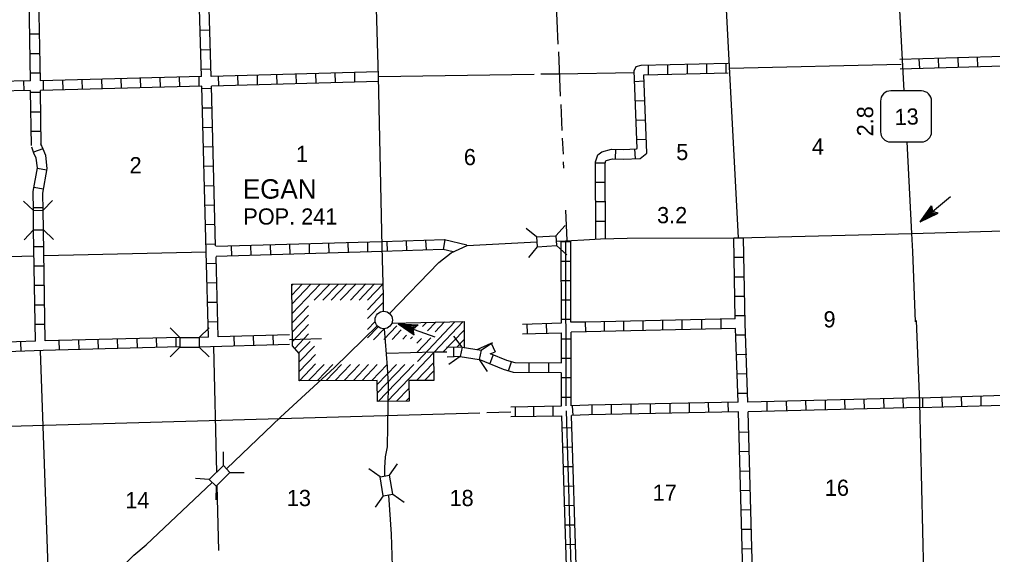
# Model space of a CAD drawing. Extents: x 2035620 to 2659331, y 15906548 to 16282978.
# Drawn here: x 2247662 to 2277669, y 15985930 to 16002450 of the extents above; entities that cross this region are included whole.
import ezdxf

# ---------------------------------------------------------------- set-up
doc = ezdxf.new("R2010")
doc.units = 0
for name, color, linetype in [('L13', 7, 'Continuous'), ('L14', 7, 'Continuous'), ('L16', 7, 'Continuous'), ('L18', 7, 'Continuous'), ('L28', 7, 'Continuous'), ('L3', 7, 'Continuous'), ('L4', 7, 'Continuous'), ('L8', 7, 'Continuous')]:
    doc.layers.add(name, color=color, linetype=linetype)

msp = doc.modelspace()

# ---------------------------------------------------------------- linework, layer by layer
at = {"layer": 'L13'}
for p, q in [((2264157, 16004167), (2264265, 16001684)), ((2264282, 16001451), (2264340, 16000084)), ((2269557, 16000942), (2274848, 16001067)), ((2258732, 16000684), (2263532, 16000759)), ((2263740, 16000767), (2264307, 16000776)), ((2264307, 16000776), (2266615, 16000817)), ((2264357, 15999826), (2264390, 15999026)), ((2264399, 15998784), (2264424, 15998292)), ((2264432, 15998059), (2264440, 15997859)), ((2264499, 15996559), (2264540, 15995626)), ((2243124, 15995042), (2248116, 15995151)), ((2248416, 15995159), (2253416, 15995276)), ((2253641, 15992346), (2253740, 15988475)), ((2248299, 15992223), (2248674, 15981726)), ((2243316, 15989784), (2261857, 15990310)), ((2262074, 15990317), (2262814, 15990339)), ((2253749, 15988059), (2253799, 15986051))]:
    msp.add_line(p, q, dxfattribs=at)
at = {"layer": 'L16'}
for p, q in [((2256066, 15994276), (2258850, 15994287)), ((2256066, 15994237), (2256105, 15994277)), ((2256079, 15992377), (2256066, 15994276)), ((2256068, 15993953), (2256378, 15994278)), ((2256070, 15993674), (2256651, 15994279)), ((2256072, 15993369), (2256931, 15994280)), ((2256753, 15993779), (2257229, 15994281)), ((2257020, 15993780), (2257496, 15994282)), ((2257272, 15993781), (2257757, 15994283)), ((2257556, 15993782), (2258041, 15994284)), ((2257866, 15993783), (2258343, 15994285)), ((2258134, 15993784), (2258610, 15994286)), ((2258393, 15993785), (2258874, 15994284)), ((2258390, 15993489), (2258872, 15993987)), ((2256074, 15993079), (2256570, 15993606)), ((2258390, 15993214), (2258887, 15993727)), ((2256076, 15992797), (2256572, 15993324)), ((2256078, 15992507), (2256574, 15993034)), ((2258390, 15992879), (2258629, 15993130)), ((2258390, 15992616), (2258724, 15992963)), ((2258897, 15992568), (2259294, 15992987)), ((2259146, 15993073), (2261374, 15993124)), ((2259933, 15991888), (2261087, 15993117)), ((2260093, 15992971), (2260214, 15993098)), ((2260247, 15992840), (2260500, 15993104)), ((2260455, 15992176), (2261343, 15993123)), ((2260481, 15992810), (2260769, 15993110)), ((2261374, 15993124), (2261374, 15992325)), ((2256151, 15992296), (2256576, 15992746)), ((2258577, 15992560), (2258909, 15992902)), ((2259156, 15992574), (2259435, 15992864)), ((2259479, 15992581), (2259594, 15992704)), ((2259724, 15992586), (2259782, 15992647)), ((2259913, 15992451), (2260056, 15992604)), ((2259927, 15992174), (2260346, 15992621)), ((2260721, 15992176), (2261374, 15992857)), ((2256291, 15992138), (2256079, 15992377)), ((2256273, 15992158), (2256627, 15992512)), ((2256291, 15991876), (2256758, 15992365)), ((2261146, 15992331), (2261374, 15992568)), ((2256290, 15991298), (2256291, 15992138)), ((2256290, 15991585), (2256791, 15992106)), ((2259668, 15991355), (2260427, 15992157)), ((2260427, 15992175), (2260445, 15991304)), ((2256295, 15991298), (2256791, 15991813)), ((2256577, 15991299), (2257057, 15991798)), ((2256851, 15991301), (2257329, 15991798)), ((2257120, 15991301), (2257588, 15991799)), ((2257398, 15991303), (2257874, 15991799)), ((2257674, 15991304), (2258143, 15991799)), ((2257959, 15991305), (2258427, 15991799)), ((2258227, 15991306), (2258693, 15991799)), ((2258532, 15991307), (2259006, 15991799)), ((2258691, 15991178), (2259290, 15991799)), ((2258694, 15990913), (2259548, 15991799)), ((2258723, 15990658), (2259824, 15991800)), ((2259902, 15991300), (2260434, 15991852)), ((2260157, 15991302), (2260439, 15991597)), ((2258689, 15991307), (2256290, 15991298)), ((2258698, 15990657), (2258689, 15991307)), ((2259010, 15990661), (2259668, 15991355)), ((2260445, 15991304), (2259669, 15991299)), ((2259669, 15991299), (2259676, 15990669)), ((2260435, 15991304), (2260445, 15991314)), ((2259288, 15990664), (2259671, 15991061)), ((2259676, 15990669), (2258698, 15990657)), ((2259575, 15990668), (2259675, 15990770))]:
    msp.add_line(p, q, dxfattribs=at)
msp.add_circle((2258895, 15993171), 269, dxfattribs=at)
at = {"layer": 'L18'}
for p, q in [((2248091, 15996551), (2247782, 15996842)), ((2248391, 15996559), (2248682, 15996859)), ((2248091, 15996551), (2248391, 15996559)), ((2248099, 15995951), (2248091, 15996551)), ((2248399, 15995959), (2248391, 15996559)), ((2248099, 15995951), (2247807, 15995642)), ((2248099, 15995951), (2248399, 15995959)), ((2248399, 15995959), (2248707, 15995659)), ((2263607, 15995734), (2263290, 15996001)), ((2264207, 15995767), (2264490, 15996084)), ((2263607, 15995734), (2264207, 15995767)), ((2263607, 15995734), (2263624, 15995434)), ((2264207, 15995767), (2264224, 15995467)), ((2263624, 15995434), (2263357, 15995101)), ((2263624, 15995434), (2264224, 15995467)), ((2264224, 15995467), (2264540, 15995184)), ((2252607, 15992634), (2252307, 15992934)), ((2253207, 15992634), (2253507, 15992934)), ((2252607, 15992634), (2252607, 15992334)), ((2252607, 15992634), (2253207, 15992634)), ((2253207, 15992634), (2253207, 15992334)), ((2261315, 15992334), (2261057, 15992676)), ((2252607, 15992334), (2252307, 15992034)), ((2252607, 15992334), (2253207, 15992334)), ((2253207, 15992334), (2253507, 15992034)), ((2261315, 15992334), (2261249, 15992042)), ((2261315, 15992334), (2261899, 15992242)), ((2261899, 15992242), (2262249, 15992476)), ((2261249, 15992042), (2260899, 15991801)), ((2261249, 15992042), (2261840, 15991951)), ((2261899, 15992242), (2261840, 15991951)), ((2261840, 15991951), (2262082, 15991584)), ((2253949, 15988676), (2253949, 15989101)), ((2259074, 15988384), (2259315, 15988734)), ((2253507, 15988251), (2253949, 15988676)), ((2253732, 15988042), (2254149, 15988467)), ((2253949, 15988676), (2254149, 15988467)), ((2254149, 15988467), (2254591, 15988467)), ((2258782, 15988326), (2258432, 15988576)), ((2253507, 15988251), (2253091, 15988276)), ((2253507, 15988251), (2253732, 15988042)), ((2258782, 15988326), (2259074, 15988384)), ((2258882, 15987742), (2258782, 15988326)), ((2259174, 15987792), (2259074, 15988384)), ((2253732, 15988042), (2253716, 15987617)), ((2258882, 15987742), (2258632, 15987392)), ((2258882, 15987742), (2259174, 15987792)), ((2259174, 15987792), (2259524, 15987551))]:
    msp.add_line(p, q, dxfattribs=at)
at = {"layer": 'L28'}
for p, q in [((2275440, 15996201), (2276373, 15996984)), ((2275440, 15996201), (2275790, 15996701)), ((2275498, 15996276), (2275782, 15996659)), ((2275548, 15996301), (2275790, 15996642)), ((2275598, 15996359), (2275798, 15996609)), ((2275648, 15996392), (2275798, 15996576)), ((2275732, 15996467), (2275807, 15996559)), ((2275757, 15996484), (2275798, 15996526)), ((2275790, 15996701), (2275815, 15996517)), ((2275990, 15996467), (2275815, 15996517)), ((2275440, 15996201), (2275990, 15996467)), ((2275498, 15996234), (2275940, 15996459)), ((2275548, 15996284), (2275923, 15996467)), ((2275607, 15996326), (2275890, 15996467)), ((2275648, 15996376), (2275765, 15996476)), ((2275665, 15996367), (2275857, 15996484)), ((2275682, 15996401), (2275765, 15996476)), ((2275732, 15996434), (2275823, 15996492)), ((2275790, 15996484), (2275823, 15996501)), ((2259340, 15993051), (2259957, 15993017)), ((2259340, 15993051), (2259832, 15992709)), ((2259340, 15993051), (2260474, 15992651)), ((2259407, 15993026), (2259807, 15992759)), ((2259440, 15993034), (2259907, 15992992)), ((2259465, 15993001), (2259815, 15992776)), ((2259474, 15993026), (2259907, 15992984)), ((2259540, 15992967), (2259782, 15992817)), ((2259549, 15992992), (2259874, 15992942)), ((2259590, 15992967), (2259732, 15992909)), ((2259615, 15992959), (2259799, 15992842)), ((2259624, 15992959), (2259849, 15992942)), ((2259632, 15992934), (2259732, 15992909)), ((2259690, 15992917), (2259782, 15992859)), ((2259707, 15992942), (2259824, 15992917)), ((2259749, 15992926), (2259782, 15992909)), ((2259957, 15993017), (2259799, 15992892)), ((2259749, 15992901), (2259790, 15992876)), ((2259832, 15992709), (2259799, 15992892))]:
    msp.add_line(p, q, dxfattribs=at)
at = {"layer": 'L3'}
for p, q in [((2275473, 16000242), (2274532, 16000242)), ((2274215, 15999934), (2274215, 15998984)), ((2275790, 15998984), (2275790, 15999934)), ((2274532, 15998667), (2275473, 15998667)), ((2275182, 15995842), (2280507, 15996001)), ((2264215, 15995617), (2264307, 15995609)), ((2264307, 15995609), (2265065, 15995651)), ((2265065, 15995651), (2265582, 15995676)), ((2269840, 15995709), (2275182, 15995842)), ((2261465, 15995476), (2263615, 15995584)), ((2258690, 15992992), (2257374, 15991709))]:
    msp.add_line(p, q, dxfattribs=at)
for points in [[(2274948, 16000242), (2274615, 16006376)], [(2275182, 15995842), (2275032, 15998667)], [(2265582, 15995676), (2266399, 15995701), (2269840, 15995709)], [(2259082, 15993384), (2260599, 15994951), (2260974, 15995242), (2261465, 15995476)], [(2254049, 15988576), (2255716, 15990176), (2257374, 15991709)], [(2249467, 15984586), (2249962, 15984793), (2250323, 15985068), (2250548, 15985284), (2250890, 15985612), (2251186, 15985910), (2251566, 15986226), (2253607, 15988159)]]:
    msp.add_lwpolyline(points, dxfattribs=at)
for centre, start, end in [((2274529, 15999930), 90.0011, 180.0011), ((2275474, 15999930), 0.0011, 90.0011), ((2274529, 15998985), 180.0011, 270.0011), ((2275474, 15998985), 270.0011, 0.0011)]:
    msp.add_arc(centre, 315, start, end, dxfattribs=at)
at = {"layer": 'L4'}
for p, q in [((2258732, 16000684), (2258007, 16027084)), ((2258849, 15995434), (2258732, 16000684)), ((2258890, 15993917), (2258849, 15995434)), ((2258890, 15993442), (2258890, 15993917)), ((2275432, 15990617), (2275323, 15993151)), ((2259015, 15991726), (2258915, 15992901)), ((2256978, 15992592), (2255993, 15992564)), ((2260451, 15992176), (2258986, 15992134)), ((2260840, 15992176), (2260451, 15992176)), ((2259040, 15991167), (2259015, 15991726)), ((2259010, 15989257), (2259040, 15991167)), ((2275548, 15985342), (2275432, 15990617)), ((2259132, 15986562), (2259049, 15987767)), ((2259182, 15984984), (2259132, 15986562))]:
    msp.add_line(p, q, dxfattribs=at)
for points in [[(2269840, 15995709), (2269282, 16006292)], [(2275298, 15993117), (2275215, 15995284), (2275182, 15995842)], [(2258924, 15988351), (2258924, 15988609), (2258951, 15988947), (2259010, 15989257)]]:
    msp.add_lwpolyline(points, dxfattribs=at)
at = {"layer": 'L8'}
for p, q in [((2248007, 16000559), (2247907, 16005643)), ((2248307, 16000559), (2248207, 16005651)), ((2253274, 16000692), (2253124, 16005693)), ((2253574, 16000692), (2253432, 16005693)), ((2248274, 16001992), (2247974, 16001992)), ((2253232, 16002117), (2253532, 16002126)), ((2248291, 16001392), (2247991, 16001392)), ((2253257, 16001517), (2253549, 16001526)), ((2279965, 16001367), (2274807, 16001217)), ((2266837, 16001042), (2269515, 16001101)), ((2267049, 16001051), (2267049, 16000751)), ((2267649, 16001059), (2267649, 16000759)), ((2268249, 16001076), (2268249, 16000776)), ((2268849, 16001084), (2268849, 16000784)), ((2269448, 16001101), (2269448, 16000801)), ((2279982, 16001067), (2274823, 16000917)), ((2275423, 16000934), (2275407, 16001234)), ((2276015, 16000951), (2276007, 16001251)), ((2276615, 16000967), (2276607, 16001267)), ((2277215, 16000992), (2277207, 16001292)), ((2248299, 16000792), (2247999, 16000792)), ((2253274, 16000917), (2253574, 16000926)), ((2258732, 16000834), (2253574, 16000692)), ((2254407, 16000417), (2254399, 16000717)), ((2255007, 16000434), (2254999, 16000734)), ((2255607, 16000451), (2255599, 16000751)), ((2256207, 16000467), (2256199, 16000767)), ((2256807, 16000484), (2256799, 16000784)), ((2257407, 16000501), (2257399, 16000801)), ((2257999, 16000517), (2257999, 16000817)), ((2266915, 16000742), (2269515, 16000801)), ((2248007, 16000559), (2243016, 16000426)), ((2247807, 16000251), (2247799, 16000551)), ((2253274, 16000692), (2248307, 16000559)), ((2248407, 16000267), (2248399, 16000567)), ((2249007, 16000284), (2248999, 16000584)), ((2249607, 16000292), (2249599, 16000592)), ((2250207, 16000309), (2250199, 16000609)), ((2250807, 16000326), (2250799, 16000626)), ((2251407, 16000342), (2251399, 16000642)), ((2252007, 16000359), (2251999, 16000659)), ((2252607, 16000367), (2252599, 16000667)), ((2253207, 16000384), (2253199, 16000684)), ((2258732, 16000534), (2253582, 16000392)), ((2253807, 16000401), (2253799, 16000701)), ((2266624, 16000534), (2266924, 16000551)), ((2248007, 16000259), (2243016, 16000151)), ((2248032, 15998559), (2248007, 16000251)), ((2248307, 16000192), (2248007, 16000192)), ((2253282, 16000392), (2248307, 16000259)), ((2248332, 15998559), (2248307, 16000259)), ((2253416, 15995284), (2253282, 16000392)), ((2253291, 16000317), (2253591, 16000326)), ((2253707, 15995459), (2253582, 16000392)), ((2266649, 15999934), (2266949, 15999951)), ((2248316, 15999592), (2248016, 15999592)), ((2253307, 15999717), (2253599, 15999726)), ((2266674, 15999342), (2266974, 15999351)), ((2248324, 15998992), (2248024, 15998992)), ((2253316, 15999117), (2253616, 15999126)), ((2266690, 15998742), (2266990, 15998751)), ((2248382, 15998459), (2248099, 15998351)), ((2253332, 15998517), (2253632, 15998526)), ((2266040, 15998442), (2266032, 15998142)), ((2266632, 15998451), (2266649, 15998151)), ((2265424, 15998026), (2265724, 15998026)), ((2248507, 15997792), (2248207, 15997851)), ((2253349, 15997917), (2253649, 15997926)), ((2265424, 15997426), (2265724, 15997426)), ((2248091, 15996551), (2248082, 15997134)), ((2248399, 15997209), (2248107, 15997259)), ((2253366, 15997317), (2253666, 15997326)), ((2248391, 15996551), (2248382, 15997084)), ((2265432, 15996826), (2265732, 15996826)), ((2248391, 15996634), (2248091, 15996634)), ((2253382, 15996717), (2253682, 15996726)), ((2265432, 15996226), (2265732, 15996226)), ((2248157, 15992518), (2248099, 15995951)), ((2248457, 15992526), (2248399, 15995959)), ((2253391, 15996117), (2253691, 15996126)), ((2260782, 15995651), (2258840, 15995584)), ((2259582, 15995609), (2259599, 15995309)), ((2260182, 15995634), (2260199, 15995334)), ((2260782, 15995651), (2260732, 15995351)), ((2261457, 15995484), (2260774, 15995651)), ((2269737, 15993209), (2269690, 15995709)), ((2269690, 15995709), (2269990, 15995709)), ((2270040, 15993059), (2269990, 15995709)), ((2248407, 15995434), (2248107, 15995434)), ((2253407, 15995517), (2253707, 15995526)), ((2258840, 15995584), (2253716, 15995442)), ((2254191, 15995451), (2254199, 15995151)), ((2254791, 15995467), (2254799, 15995167)), ((2255391, 15995484), (2255399, 15995184)), ((2255991, 15995501), (2255999, 15995201)), ((2256591, 15995517), (2256599, 15995217)), ((2257191, 15995534), (2257199, 15995234)), ((2257791, 15995551), (2257799, 15995251)), ((2258390, 15995567), (2258399, 15995267)), ((2260732, 15995351), (2258849, 15995284)), ((2258990, 15995592), (2258999, 15995292)), ((2261040, 15995276), (2260732, 15995351)), ((2264365, 15995592), (2264665, 15995592)), ((2264374, 15993085), (2264365, 15995592)), ((2264524, 15990517), (2264515, 15995592)), ((2264665, 15993101), (2264665, 15995592)), ((2253491, 15992642), (2253416, 15995276)), ((2258857, 15995284), (2253724, 15995134)), ((2253791, 15992651), (2253724, 15995117)), ((2269698, 15995109), (2269998, 15995109)), ((2248416, 15994834), (2248116, 15994834)), ((2253424, 15994917), (2253724, 15994926)), ((2264365, 15994992), (2264665, 15994992)), ((2269715, 15994509), (2270015, 15994509)), ((2248432, 15994234), (2248132, 15994234)), ((2253441, 15994317), (2253741, 15994326)), ((2264365, 15994392), (2264665, 15994392)), ((2269724, 15993909), (2270023, 15993909)), ((2248441, 15993634), (2248141, 15993634)), ((2253457, 15993717), (2253757, 15993726)), ((2264365, 15993792), (2264665, 15993792)), ((2269737, 15993209), (2265132, 15993109)), ((2269732, 15993309), (2270032, 15993309)), ((2248449, 15993034), (2248149, 15993034)), ((2253474, 15993117), (2253774, 15993126)), ((2263307, 15993051), (2263315, 15992751)), ((2263907, 15993067), (2263915, 15992767)), ((2264365, 15993192), (2264665, 15993192)), ((2265132, 15993109), (2264665, 15993101)), ((2265107, 15993109), (2265115, 15992809)), ((2269745, 15992909), (2265132, 15992809)), ((2265690, 15993117), (2265690, 15992817)), ((2266290, 15993134), (2266290, 15992834)), ((2266890, 15993142), (2266890, 15992842)), ((2267490, 15993159), (2267490, 15992859)), ((2268090, 15993167), (2268090, 15992867)), ((2268690, 15993184), (2268690, 15992884)), ((2269290, 15993192), (2269290, 15992892)), ((2269824, 15990634), (2269745, 15992909)), ((2270123, 15990634), (2270040, 15993059)), ((2252607, 15992634), (2248457, 15992526)), ((2251899, 15992323), (2251891, 15992615)), ((2252499, 15992339), (2252491, 15992631)), ((2253491, 15992642), (2253207, 15992634)), ((2255989, 15992714), (2253791, 15992651)), ((2254291, 15992367), (2254282, 15992667)), ((2254891, 15992384), (2254882, 15992684)), ((2255491, 15992401), (2255482, 15992701)), ((2264374, 15991851), (2264374, 15992776)), ((2265149, 15992809), (2264674, 15992792)), ((2264674, 15990526), (2264674, 15992792)), ((2269748, 15992709), (2270048, 15992717)), ((2248157, 15992518), (2245716, 15992442)), ((2247716, 15992201), (2247707, 15992501)), ((2252607, 15992342), (2248391, 15992226)), ((2248898, 15992240), (2248890, 15992537)), ((2249498, 15992256), (2249490, 15992553)), ((2250098, 15992273), (2250090, 15992568)), ((2250699, 15992290), (2250690, 15992584)), ((2251299, 15992306), (2251291, 15992600)), ((2255994, 15992414), (2253207, 15992334)), ((2261057, 15992026), (2261057, 15992326)), ((2262207, 15992459), (2262332, 15992184)), ((2264374, 15992592), (2264674, 15992592)), ((2248391, 15992226), (2245834, 15992146)), ((2262165, 15991809), (2262274, 15992084)), ((2269790, 15992109), (2270090, 15992117)), ((2262740, 15991601), (2262832, 15991884)), ((2263382, 15991551), (2263382, 15991851)), ((2263982, 15991542), (2263982, 15991842)), ((2264374, 15991992), (2264674, 15991992)), ((2264374, 15990517), (2264374, 15991534)), ((2269807, 15991509), (2270107, 15991517)), ((2264374, 15991392), (2264674, 15991392)), ((2269824, 15990909), (2270123, 15990917)), ((2275423, 15990767), (2280590, 15990926)), ((2276723, 15990509), (2276715, 15990809)), ((2277323, 15990526), (2277315, 15990826)), ((2262810, 15990490), (2264374, 15990517)), ((2264124, 15990209), (2264124, 15990509)), ((2264374, 15990792), (2264674, 15990792)), ((2265207, 15990542), (2264674, 15990526)), ((2264732, 15990226), (2264715, 15990526)), ((2269824, 15990634), (2265207, 15990542)), ((2265324, 15990251), (2265324, 15990551)), ((2265924, 15990267), (2265924, 15990559)), ((2266524, 15990276), (2266524, 15990576)), ((2267124, 15990284), (2267124, 15990584)), ((2267724, 15990292), (2267724, 15990592)), ((2268324, 15990309), (2268324, 15990609)), ((2268924, 15990317), (2268915, 15990617)), ((2269524, 15990326), (2269515, 15990626)), ((2275432, 15990767), (2270123, 15990634)), ((2270723, 15990351), (2270715, 15990651)), ((2271323, 15990367), (2271315, 15990667)), ((2271923, 15990384), (2271915, 15990684)), ((2272523, 15990392), (2272515, 15990692)), ((2273123, 15990409), (2273115, 15990709)), ((2273723, 15990426), (2273715, 15990726)), ((2274323, 15990442), (2274315, 15990742)), ((2274923, 15990459), (2274915, 15990751)), ((2275440, 15990467), (2280607, 15990626)), ((2275523, 15990467), (2275515, 15990767)), ((2276123, 15990492), (2276115, 15990792)), ((2262818, 15990191), (2264390, 15990217)), ((2262959, 15990195), (2262959, 15990495)), ((2263524, 15990201), (2263524, 15990501)), ((2264544, 15985117), (2264390, 15990217)), ((2265865, 15947259), (2264532, 15990367)), ((2265224, 15990242), (2264690, 15990226)), ((2264840, 15985267), (2264690, 15990226)), ((2269832, 15990334), (2265224, 15990242)), ((2269965, 15985384), (2269832, 15990334)), ((2275432, 15990467), (2270132, 15990334)), ((2270265, 15985384), (2270132, 15990334)), ((2264699, 15989842), (2264399, 15989834)), ((2269848, 15989709), (2270148, 15989717)), ((2264715, 15989242), (2264415, 15989234)), ((2269865, 15989109), (2270165, 15989117)), ((2264732, 15988642), (2264432, 15988634)), ((2269882, 15988509), (2270182, 15988517)), ((2264757, 15988042), (2264457, 15988034)), ((2269898, 15987909), (2270198, 15987917)), ((2264774, 15987442), (2264474, 15987434)), ((2269915, 15987309), (2270215, 15987317)), ((2264790, 15986842), (2264490, 15986834)), ((2269932, 15986709), (2270232, 15986717)), ((2264807, 15986242), (2264507, 15986234)), ((2269949, 15986109), (2270248, 15986117))]:
    msp.add_line(p, q, dxfattribs=at)
for points in [[(2265432, 15995676), (2265424, 15998059), (2265499, 15998267), (2265624, 15998359), (2265915, 15998442), (2266282, 15998434), (2266690, 15998459), (2266707, 15998467), (2266615, 16000859), (2266682, 16001001), (2266837, 16001042)], [(2265732, 15995676), (2265724, 15998009), (2265749, 15998084), (2265757, 15998092), (2265949, 15998142), (2266282, 15998134), (2266807, 15998159), (2267007, 15998317), (2266915, 16000742)], [(2248382, 15997084), (2248516, 15997851), (2248474, 15998251), (2248391, 15998442), (2248324, 15998609)], [(2248082, 15997134), (2248216, 15997867), (2248174, 15998167), (2248107, 15998326), (2248041, 15998509)], [(2263174, 15993047), (2264374, 15993085)], [(2263173, 15992747), (2264374, 15992776)], [(2261315, 15992334), (2260832, 15992324)], [(2261774, 15992259), (2262209, 15992455)], [(2261249, 15992042), (2260849, 15992023)], [(2262182, 15992126), (2262330, 15992189)], [(2264374, 15991842), (2262949, 15991851), (2262690, 15991926), (2262184, 15992127)], [(2264374, 15991542), (2262899, 15991551), (2262590, 15991642), (2261840, 15991951)]]:
    msp.add_lwpolyline(points, dxfattribs=at)

# ---------------------------------------------------------------- texts
at = {"layer": 'L14'}
for s, p in [('5', (2267915, 15998109)), ('4', (2272098, 15998276)), ('1', (2256191, 15998051)), ('6', (2261365, 15997951)), ('2', (2251057, 15997701)), ('9', (2272457, 15992942)), ('16', (2272498, 15987742)), ('14', (2250924, 15987359)), ('13', (2255907, 15987426)), ('18', (2260924, 15987426)), ('17', (2267190, 15987592))]:
    msp.add_text(s, height=500, rotation=359.9999, dxfattribs=at).set_placement(p)
at = {"layer": 'L16'}
for s, height, p in [('EGAN', 600, (2254549, 15996917)), ('POP. 241', 500, (2254566, 15996117))]:
    msp.add_text(s, height=height, rotation=359.9999, dxfattribs=at).set_placement(p)
at = {"layer": 'L28'}
for s, rotation, p in [('2.8', 90.0001, (2273990, 15998842)), ('3.2', 359.9999, (2267324, 15996159))]:
    msp.add_text(s, height=500, rotation=rotation, dxfattribs=at).set_placement(p)
at = {"layer": 'L3'}
msp.add_text('13', height=500, rotation=2, dxfattribs=at).set_placement((2274657, 15999184))

doc.saveas('drawing.dxf')
